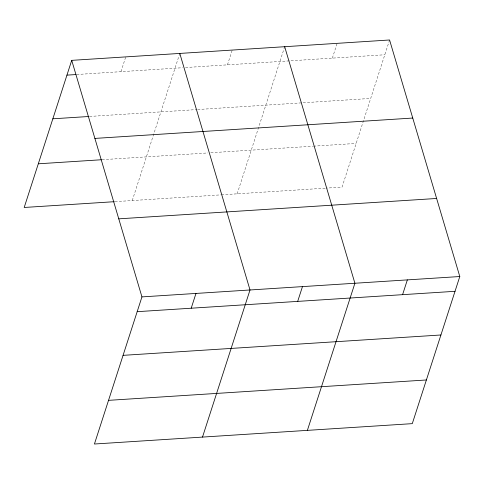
<?xml version="1.0" encoding="UTF-8"?>
<svg xmlns="http://www.w3.org/2000/svg" width="484" height="484" viewBox="0 0 484 484"><rect width="100%" height="100%" fill="white"/><g stroke="black" fill="none" stroke-linecap="round" stroke-linejoin="round"><path stroke-width="0.36" stroke-dasharray="2.42 1.81" d="M120.982 71.668L125.755 56.888M132.271 200.545L179.564 54.129M227.462 64.844L232.235 50.07M237.166 193.824L284.683 46.706M332.357 58.122L337.13 43.348M389.572 39.984L342.055 187.102L326.325 188.113M76.702 74.506L182.51 67.73M185.505 67.536L384.798 54.765M89.613 116.45L196.873 109.572M197.623 109.529L370.696 98.433M102.1 159.708L207.811 152.938M210.812 152.744L312.706 146.216M313.457 146.168L356.163 143.433M115.01 201.653L220.68 194.877M221.43 194.834L325.575 188.161"/><path stroke-width="0.73" d="M71.717 60.355L141.945 296.898L94.428 444.016L412.283 423.645L459.8 276.527L389.572 39.984L71.717 60.355L24.2 207.473L114.26 201.701M191.204 308.217L195.978 293.437M202.5 437.088L250.016 289.97L179.788 53.428M297.684 301.393L302.464 286.613M307.388 430.367L354.905 283.249L284.683 46.706M402.579 294.671L407.353 279.891M66.943 75.135L75.952 74.554M52.841 118.804L88.862 116.493M94.894 138.412L412.749 118.048M38.303 163.798L101.35 159.756M118.768 218.841L436.629 198.47M141.945 296.898L459.8 276.527M137.172 311.678L455.027 291.308M123.063 355.347L440.918 334.982M108.531 400.347L426.386 379.976"/></g></svg>
